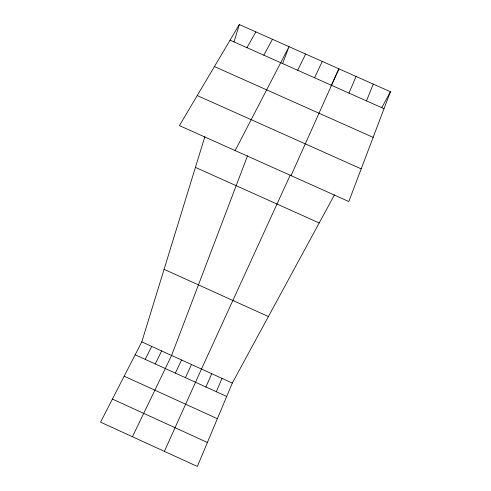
<?xml version="1.0" encoding="UTF-8"?>
<svg xmlns="http://www.w3.org/2000/svg" width="491" height="491" viewBox="0 0 491 491"><rect width="100%" height="100%" fill="white"/><g stroke="black" fill="none" stroke-linecap="round" stroke-linejoin="round"><path stroke-width="0.74" d="M334.512 194.755L232.304 383.066L197.351 466.45L100.569 422.15L141.782 341.889L204.87 136.639M233.968 41.974L239.32 24.55L390.431 91.731L348.819 201.537L179.43 125.61L239.32 24.55M247.544 155.77L171.605 355.453L132.447 436.745M282.589 63.621L289.046 46.657L235.152 150.584M366.495 100.888L373.24 84.09M348.997 93.1L356.067 76.455M216.292 391.732L222.024 378.389M205.901 387L211.75 373.712M291.046 175.643L338.907 68.826L331.038 86.017M164.387 451.358L201.476 369.042L290.328 174.949M185.438 377.689L191.515 364.512M175.373 373.105L181.553 359.983M314.571 77.774L322.268 61.43M155.254 363.941L161.656 350.93M297.638 70.238L305.648 54.041M145.201 359.363L151.719 346.407M263.82 55.182L272.456 39.28M381.734 107.756L390.431 91.731M246.942 47.664L255.879 31.909M230.07 40.158L384.005 108.683M214.426 66.561L373.135 137.363M197.241 95.555L361.198 168.867M195.424 167.382L319.193 222.982M164.086 269.332L268.411 316.548M141.782 341.889L232.304 383.066M135.16 354.79L226.689 396.47M124.174 376.186L217.372 418.694M112.421 399.073L207.405 442.471"/></g></svg>
